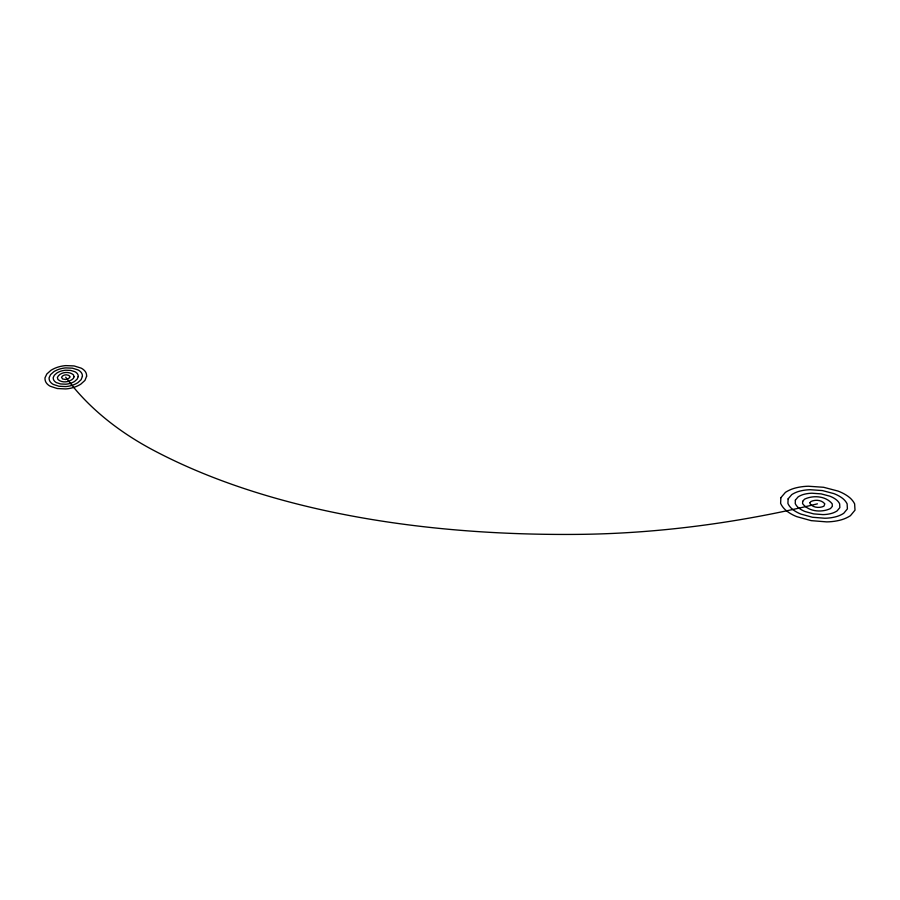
<?xml version="1.0" encoding="UTF-8"?>
<svg xmlns="http://www.w3.org/2000/svg" width="900" height="900" viewBox="0 0 900 900"><rect width="100%" height="100%" fill="white"/><g stroke="black" fill="none" stroke-linecap="round" stroke-linejoin="round"><path stroke-width="1.35" d="M817.425 503.843A656.482 372.611 -16 0 1 577.732 534.386A934.121 471.195 -15.5 0 1 154.013 450.562A608.479 338.512 -19.5 0 1 65.689 377.168M810.034 502.594L810 503.741C813.082 507.803 819.562 508.298 823.939 506.183L824.805 503.843C821.678 499.882 815.288 499.41 810.945 501.514L810.034 502.594M802.676 501.356L802.597 503.651C808.762 511.796 821.734 512.775 830.498 508.534L832.331 506.351L832.207 503.843C825.941 495.956 813.195 494.989 804.51 499.196L802.676 501.356M795.375 500.119L795.24 503.561A17.899 13.545 -7.6 0 0 799.121 508.252A26.415 19.924 -7.4 0 0 805.061 511.526L813.679 513.889L822.971 514.609A26.505 19.991 -7.1 0 0 830.633 513.653A16.999 12.87 -6.8 0 0 837.09 510.907L839.846 507.611L839.655 503.843A17.044 12.971 -6.8 0 0 835.83 499.399A26.685 20.396 -7 0 0 829.755 496.159L821.126 493.875L811.957 493.223A26.595 20.329 -7.3 0 0 804.454 494.201A16.898 12.859 -7.6 0 0 798.109 496.901L795.375 500.119M788.107 498.892L787.916 503.471A23.816 18.011 -7.7 0 0 793.035 509.715A35.156 26.46 -7.5 0 0 800.944 514.091L812.43 517.264L824.839 518.243A35.325 26.584 -7.1 0 0 835.087 516.96A22.691 17.168 -6.7 0 0 843.739 513.293L847.395 508.894L847.125 503.843A22.77 17.336 -6.7 0 0 841.984 497.914A35.64 27.293 -6.9 0 0 833.861 493.605L822.352 490.567L810.146 489.724A35.471 27.18 -7.4 0 0 800.179 491.029A22.5 17.145 -7.7 0 0 791.752 494.618L788.107 498.892M780.874 497.678L780.615 503.37A29.711 22.455 -7.9 0 0 786.971 511.189A43.875 32.962 -7.5 0 0 796.815 516.656L811.17 520.639L826.717 521.887A44.134 33.142 -7 0 0 839.565 520.301A28.395 21.454 -6.6 0 0 850.421 515.689L855 510.165L854.629 503.854A28.519 21.735 -6.5 0 0 848.149 496.418A44.64 34.256 -6.8 0 0 837.967 491.051L823.579 487.282L808.346 486.236A44.37 34.076 -7.4 0 0 795.926 487.868A28.102 21.431 -7.9 0 0 785.441 492.345L780.874 497.678M86.614 376.223L84.949 380.419L80.741 384.199A19.688 11.408 -33.7 0 1 73.294 387.54A30.656 17.685 -33.5 0 1 65.61 388.935L57.218 388.519L50.288 386.257A30.578 17.584 -33.6 0 1 46.316 382.871A20.768 11.936 -33.8 0 1 45 377.809L46.822 373.984L50.974 370.294A19.665 11.318 -34.1 0 1 58.252 367.02A30.982 17.91 -34.3 0 1 65.779 365.614L74.07 365.929L81.067 368.1A31.061 18.011 -34.2 0 1 85.196 371.43A19.789 11.486 -33.9 0 1 86.614 376.223M82.406 376.414L81.067 379.755L77.704 382.781A15.75 9.112 -33.7 0 1 71.764 385.447A24.547 14.164 -33.6 0 1 65.621 386.561L58.916 386.246L53.37 384.435A24.503 14.096 -33.6 0 1 50.186 381.735A16.639 9.562 -33.8 0 1 49.117 377.685L50.557 374.625L53.887 371.655A15.739 9.056 -34.1 0 1 59.726 369.034A24.761 14.31 -34.2 0 1 65.756 367.909L72.405 368.168L77.996 369.911A24.806 14.377 -34.2 0 1 81.281 372.589A15.806 9.169 -33.9 0 1 82.406 376.414M78.21 376.605L77.198 379.103L74.677 381.364A11.812 6.829 -33.8 0 1 70.234 383.366A18.427 10.631 -33.6 0 1 65.644 384.199L60.615 383.963L56.453 382.624A18.405 10.598 -33.7 0 1 54.056 380.588A12.487 7.189 -33.8 0 1 53.235 377.55L54.326 375.255L56.824 373.027A11.801 6.806 -34 0 1 61.211 371.059A18.551 10.721 -34.1 0 1 65.745 370.215L70.729 370.418L74.925 371.723A18.574 10.755 -34.1 0 1 77.377 373.736A11.846 6.862 -33.9 0 1 78.21 376.605M74.025 376.796L73.35 378.461C69.48 382.343 62.1 383.299 57.926 379.451L57.375 377.426C60.019 371.846 69.075 370.924 73.474 374.884L74.025 376.796M69.851 376.976L68.67 378.562L65.678 379.507L62.617 378.99L61.526 377.303C62.843 374.501 67.388 374.04 69.581 376.02L69.851 376.976"/></g></svg>
